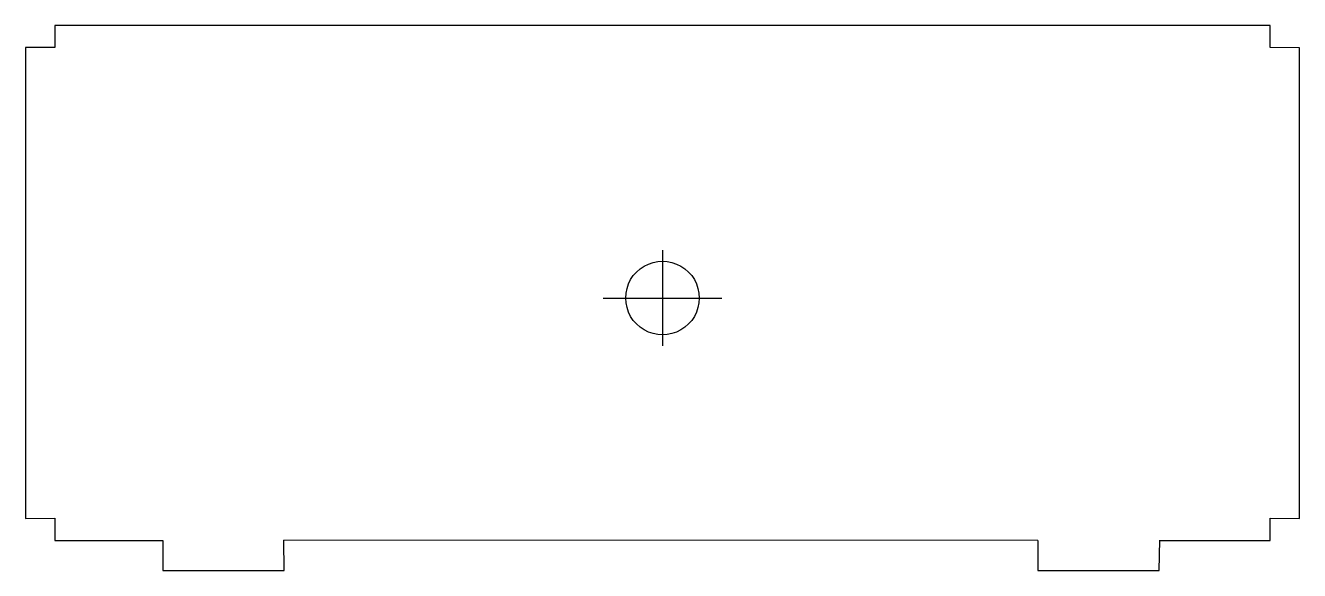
# Model space of a CAD drawing. Extents: x 67.9 to 102.5, y 193.8 to 208.7.
import ezdxf

# ---------------------------------------------------------------- set-up
doc = ezdxf.new("R2010")
doc.units = 0
doc.layers.add('Layer_1', color=7, linetype='CONTINUOUS')

msp = doc.modelspace()

# ---------------------------------------------------------------- linework, layer by layer
at = {"layer": 'Layer_1', "color": 2}
for p, q in [((68.674264, 208.650306), (68.673779, 208.051709)), ((101.725316, 208.650657), (68.675194, 208.653776)), ((101.727031, 208.053327), (101.725316, 208.650657)), ((67.876071, 208.051621), (67.875095, 195.251724)), ((68.673779, 208.051709), (67.876071, 208.051621)), ((102.52381, 208.049945), (101.727031, 208.053327)), ((102.525038, 195.251319), (102.52381, 208.049945)), ((67.875095, 195.251724), (68.675003, 195.253081)), ((68.675003, 195.253081), (68.675789, 194.652282)), ((101.724643, 194.651363), (101.726058, 195.253432)), ((101.726058, 195.253432), (102.525038, 195.251319)), ((68.675789, 194.652282), (71.613949, 194.653393)), ((71.613949, 194.653393), (71.611927, 193.833936)), ((95.41008, 194.651288), (74.903704, 194.655124)), ((74.910821, 193.835077), (74.903704, 194.655124)), ((95.41008, 194.651288), (95.408987, 193.835301)), ((98.709145, 193.83424), (98.724706, 194.655647)), ((98.722506, 194.654377), (101.724643, 194.651363)), ((71.611927, 193.833936), (74.910821, 193.835077)), ((95.408987, 193.835301), (98.709145, 193.83424))]:
    msp.add_line(p, q, dxfattribs=at)
at = {"layer": 'Layer_1', "color": 7}
for p, q in [((85.200067, 202.542902), (85.200067, 199.944315)), ((83.581857, 201.243608), (86.818277, 201.243608)), ((86.200066, 201.243607), (86.200066, 201.243607))]:
    msp.add_line(p, q, dxfattribs=at)
for points in [[(84.200066, 201.243607), (84.200066, 201.600873), (84.390665, 201.931), (84.700066, 202.109632)], [(84.700066, 202.109632), (85.009467, 202.288265), (85.390665, 202.288265), (85.700066, 202.109632)], [(85.700066, 202.109632), (86.009467, 201.931), (86.200066, 201.600873), (86.200066, 201.243607)], [(84.700066, 200.377582), (84.390665, 200.556214), (84.200066, 200.886341), (84.200066, 201.243607)], [(86.200066, 201.243607), (86.200066, 200.886341), (86.009467, 200.556214), (85.700066, 200.377582)], [(85.700066, 200.377582), (85.390665, 200.198949), (85.009467, 200.198949), (84.700066, 200.377582)]]:
    msp.add_open_spline(points, degree=3, dxfattribs=at)

doc.saveas('drawing.dxf')
